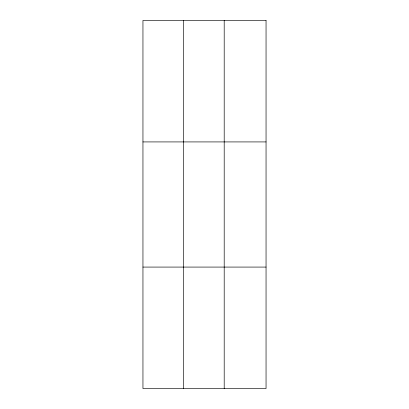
<?xml version="1.0" encoding="UTF-8"?>
<svg xmlns="http://www.w3.org/2000/svg" width="409" height="409" viewBox="0 0 409 409"><rect width="100%" height="100%" fill="white"/><g stroke="black" fill="none" stroke-linecap="round" stroke-linejoin="round"><path stroke-width="0.61" d="M183.575 20.45L183.575 388.55M224.198 20.45L224.198 388.55M142.951 141.923L266.049 141.923M142.951 267.077L266.049 267.077M266.049 20.45L266.049 388.55L142.951 388.55L142.951 20.45L266.049 20.45"/></g></svg>
